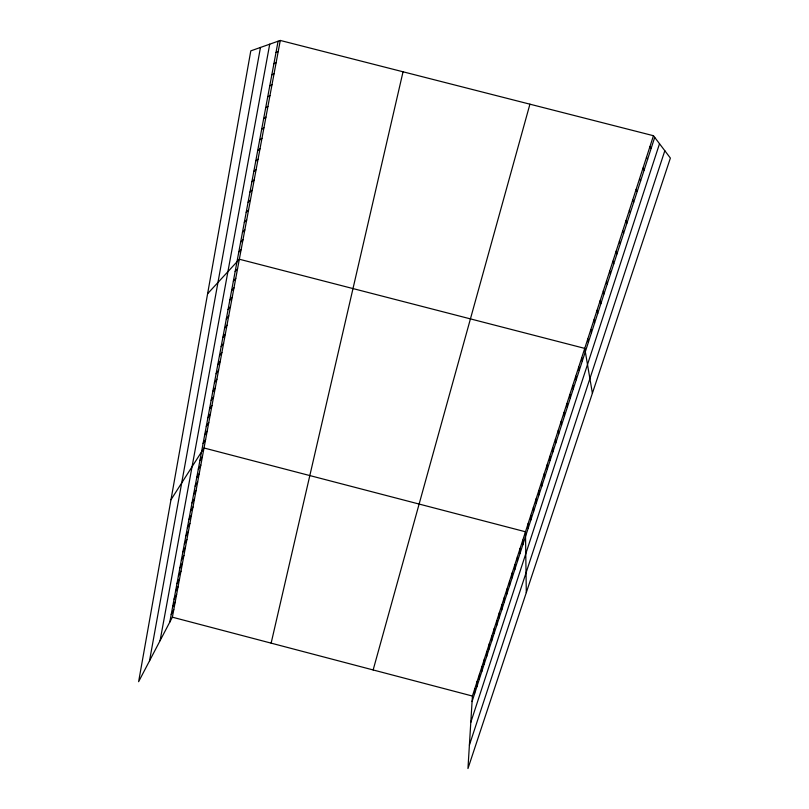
<?xml version="1.0" encoding="UTF-8"?>
<svg xmlns="http://www.w3.org/2000/svg" width="809" height="809" viewBox="0 0 809 809"><rect width="100%" height="100%" fill="white"/><g stroke="black" fill="none" stroke-linecap="round" stroke-linejoin="round"><path stroke-width="1.21" d="M517.447 561.395L517.447 556.653M514.787 569.627L514.807 564.834M512.137 577.798L512.178 572.964M509.508 585.918L509.569 581.044M506.899 593.988L506.98 589.063M504.3 602.007L504.401 597.032M501.722 609.966L501.843 604.94M499.163 617.874L499.305 612.807M496.615 625.731L496.777 620.624M494.097 633.538L494.269 628.381M491.579 641.284L491.781 636.096M489.091 648.99L489.303 643.762M486.613 656.645L486.846 651.376M484.146 664.25L484.399 658.941M481.699 671.804L481.972 666.454M479.272 679.307L479.565 673.917M476.855 686.77L477.158 681.34M474.458 694.183L474.782 688.712M653.46 135.72L472.416 696.043L467.956 768.55L670.378 158.068L653.46 135.72L280.278 40.45L250.8 50.866L138.622 681.694L172.368 617.186L280.278 40.45M149.513 660.872L260.468 47.448M160.091 640.637L269.721 44.182M169.799 622.081L278.094 41.229M271.136 643.145L403.044 71.789M373.151 669.953L529.925 104.179M472.072 701.545L654.714 137.378M470.787 722.397L659.517 143.719M469.392 745.15L664.826 150.737M171.215 614.496L173.773 609.632M172.641 606.851L175.199 602.038M174.077 599.166L176.625 594.393M175.513 591.43L178.071 586.697M176.969 583.653L179.517 578.961M178.425 575.816L180.973 571.164M179.901 567.928L182.44 563.327M181.378 559.99L183.916 555.429M182.864 552.001L185.403 547.491M184.361 543.961L186.899 539.492M185.878 535.861L188.406 531.442M187.395 527.721L189.923 523.352M188.922 519.52L191.45 515.191M190.459 511.258L192.987 506.99M192.016 502.945L194.524 498.728M193.573 494.582L196.081 490.416M195.141 486.158L197.649 482.043M196.718 477.684L199.226 473.619M198.316 469.149L200.814 465.135M199.914 460.554L202.412 456.589M170.982 499.74L204.02 447.994L525.486 531.776L526.295 592.603M203.099 443.443L205.597 439.6M204.687 434.939L207.175 431.146M206.285 426.373L208.773 422.632M207.893 417.747L210.37 414.066M209.511 409.071L211.988 405.44M211.139 400.324L213.606 396.764M212.787 391.526L215.245 388.017M214.436 382.667L216.893 379.219M216.094 373.758L218.551 370.36M217.773 364.778L220.22 361.451M219.461 355.738L221.899 352.471M221.15 346.636L223.587 343.431M222.859 337.464L225.286 334.329M224.578 328.242L227.005 325.167M226.318 318.948L228.735 315.945M228.057 309.594L230.474 306.651M229.817 300.169L232.223 297.297M231.586 290.684L233.983 287.883M233.366 281.127L235.753 278.397M235.156 271.511L237.543 268.851M207.62 293.718L239.343 259.234L584.745 348.396L592.39 393.245M238.786 252.054L241.153 249.546M240.617 242.225L242.983 239.798M242.467 232.335L244.814 229.968M244.318 222.364L246.674 220.078M246.189 212.322L248.535 210.118M248.08 202.21L250.416 200.086M249.981 192.016L252.307 189.973M251.892 181.762L254.208 179.8M253.814 171.417L256.129 169.546M255.755 161.011L258.061 159.211M257.717 150.525L260.002 148.816M259.689 139.957L261.964 138.329M261.671 129.309L263.936 127.782M263.673 118.589L265.928 117.143M265.686 107.779L267.931 106.434M267.708 96.898L269.953 95.634M269.761 85.926L271.986 84.763M271.814 74.883L274.039 73.811M273.897 63.749L276.102 62.778M275.98 52.524L278.185 51.655M172.368 617.186L472.416 696.043M649.94 146.611L651.164 148.371M646.452 157.421L647.625 159.272M642.983 168.161L644.126 170.092M639.535 178.809L640.647 180.832M636.127 189.377L637.199 191.49M632.729 199.874L633.771 202.078M629.372 210.289L630.373 212.575M626.024 220.624L626.995 223.001M622.708 230.889L623.648 233.346M619.421 241.072L620.321 243.61M616.155 251.184L617.024 253.804M612.909 261.226L613.748 263.926M609.683 271.187L610.502 273.968M606.487 281.087L607.266 283.939M603.312 290.906L604.06 293.839M600.167 300.665L600.885 303.668M597.032 310.343L597.73 313.417M593.927 319.959L594.585 323.104M590.843 329.506L591.48 332.721M587.779 338.981L588.386 342.268M581.722 357.74L582.268 361.168M578.728 367.023L579.244 370.512M575.745 376.236L576.241 379.795M572.792 385.387L573.257 389.008M569.849 394.479L570.294 398.159M566.937 403.499L567.352 407.251M564.045 412.459L564.429 416.281M561.163 421.368L561.527 425.241M558.311 430.206L558.645 434.14M555.47 438.984L555.783 442.978M552.648 447.711L552.941 451.756M549.857 456.367L550.12 460.483M547.076 464.973L547.309 469.139M544.315 473.518L544.528 477.745M541.565 482.012L541.767 486.29M538.845 490.446L539.016 494.774M536.134 498.819L536.286 503.198M533.455 507.142L533.576 511.571M530.775 515.404L530.886 519.894M528.125 523.615L528.206 528.156M522.796 540.119L522.826 544.76M520.116 548.421L520.126 553.103"/></g></svg>
